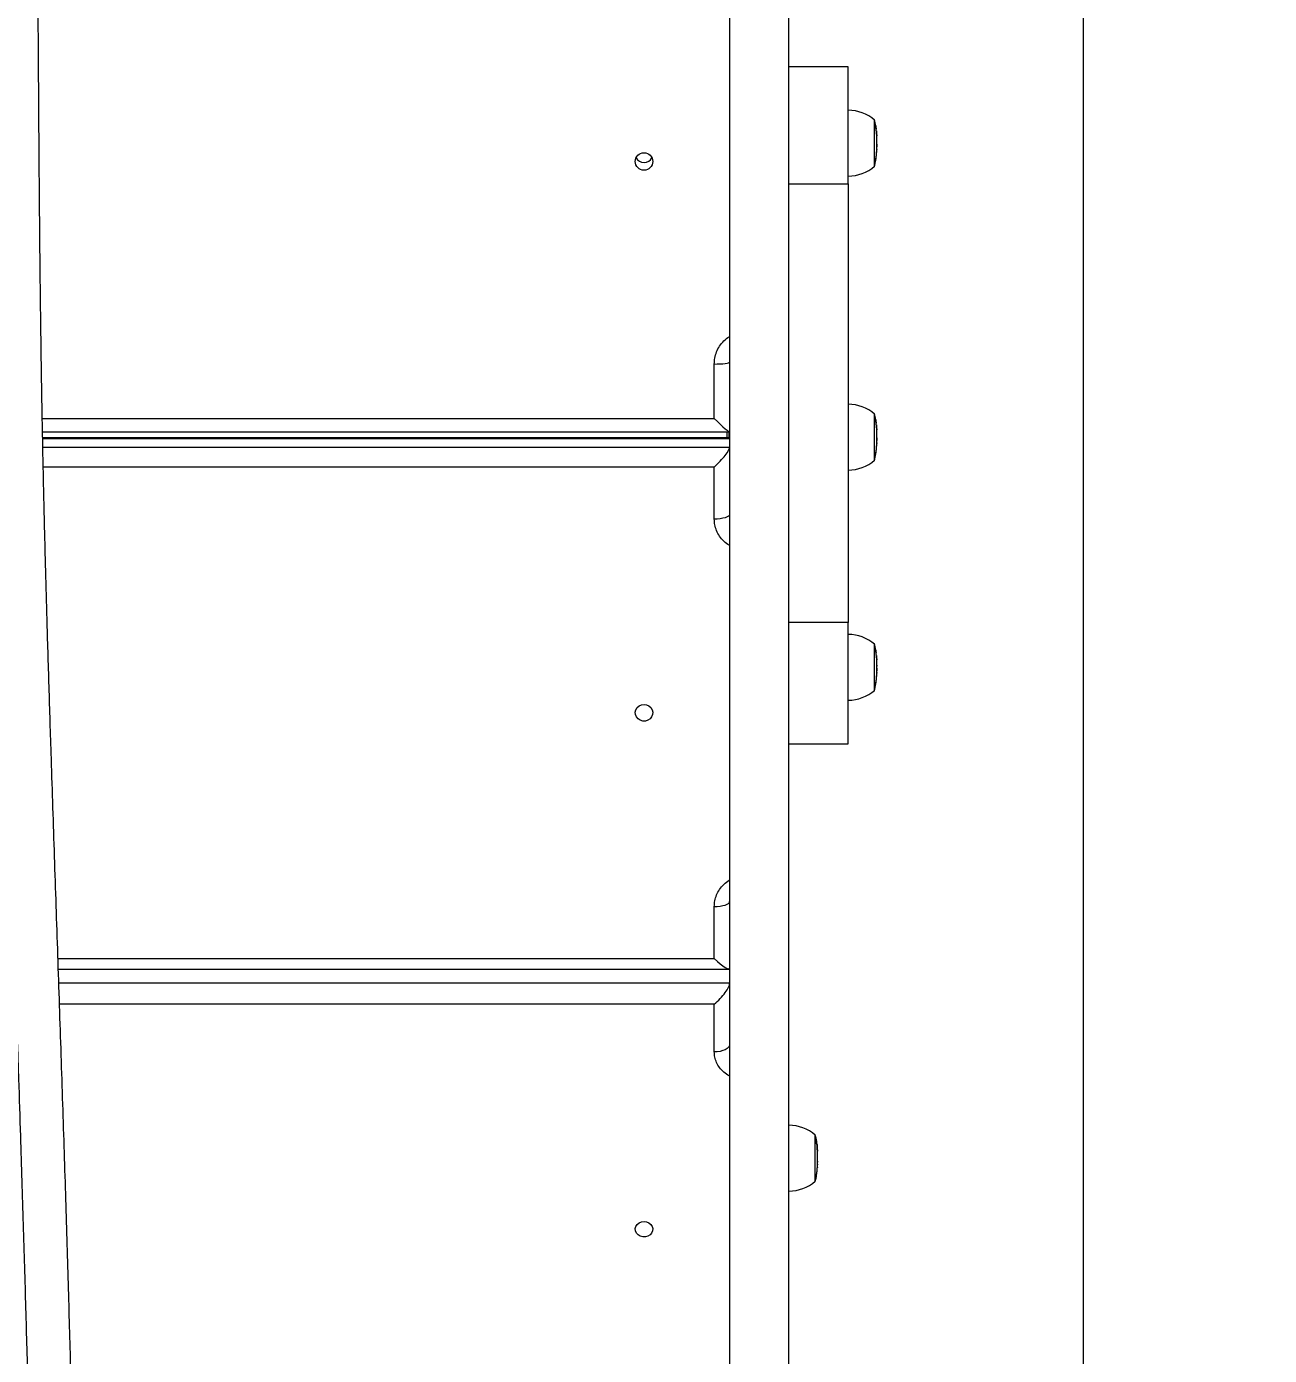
# Model space of a CAD drawing. Header units: millimetres. Extents: x -5431 to 4449, y -5103 to 3731.
# Drawn here: x 2468 to 3034, y -1706 to -1101 of the extents above; entities that cross this region are included whole.
import ezdxf

# ---------------------------------------------------------------- set-up
doc = ezdxf.new("R2010")
doc.units = ezdxf.units.MM
for name, color, linetype in [('DIKOM_ОБЪЕКТ', 7, 'Continuous'), ('DIKOM_РАЗМЕР_ЗОНА', 7, 'Continuous'), ('DIKOM_РАЗМЕР_ОБЪЕКТА', 7, 'Continuous')]:
    doc.layers.add(name, color=color, linetype=linetype)
doc.styles.add('style1', font='arial.ttf', dxfattribs={"width": 0.8})
doc.dimstyles.new('1-50', dxfattribs={"dimtxt": 300, "dimasz": 200, "dimexe": 100, "dimexo": 0, "dimgap": 100, "dimtad": 1, "dimtxsty": 'style1', "dimcen": 200, "dimclrd": 7, "dimclre": 7, "dimclrt": 7, "dimadec": 1, "dimazin": 2, "dimtfac": 1, "dimtmove": 0, "dimatfit": 2, "dimfxl": 0, "dimlwd": 25, "dimlwe": 18, "dimarcsym": 0})

# ---------------------------------------------------------------- blocks, each defined once
blk = doc.blocks.new('*D9')
at = {"layer": 'Defpoints', "color": 0, "transparency": 16777216}
for p in [(-2301.14, -310.64), (2948.86, -310.64), (2948.86, -3470.16)]:
    blk.add_point(p, dxfattribs=at)
at = {"layer": 'DIKOM_РАЗМЕР_ОБЪЕКТА', "color": 7, "lineweight": 18, "transparency": 16777216}
for p, q in [((-2301.14, -310.64), (-2301.14, -3570.16)), ((2948.86, -310.64), (2948.86, -3570.16))]:
    blk.add_line(p, q, dxfattribs=at)
at = {"layer": 'DIKOM_РАЗМЕР_ОБЪЕКТА', "color": 7, "lineweight": 25, "transparency": 16777216}
blk.add_line((-2101.14, -3470.16), (2748.86, -3470.16), dxfattribs=at)
at = {"layer": 'DIKOM_РАЗМЕР_ОБЪЕКТА', "color": 7, "transparency": 16777216}
for points in [[(-2101.14, -3436.83), (-2101.14, -3503.5), (-2301.14, -3470.16)], [(2748.86, -3436.83), (2748.86, -3503.5), (2948.86, -3470.16)]]:
    blk.add_solid(points, dxfattribs=at)
at = {"layer": 'DIKOM_РАЗМЕР_ОБЪЕКТА', "color": 7, "transparency": 16777216, "insert": (1517.74, -3216.99), "char_height": 300, "attachment_point": 5, "style": 'style1'}
blk.add_mtext('5250', dxfattribs=at)
blk = doc.blocks.new('*D10')
at = {"layer": 'Defpoints', "color": 0, "transparency": 16777216}
for p in [(-3301.14, 2230.48), (-72.64, 2230.48), (2787.86, -2269.52)]:
    blk.add_point(p, dxfattribs=at)
at = {"layer": 'DIKOM_РАЗМЕР_ОБЪЕКТА', "color": 7, "lineweight": 18, "transparency": 16777216}
for p, q in [((-72.64, 2230.48), (-3401.14, 2230.48)), ((2787.86, -2269.52), (-3401.14, -2269.52))]:
    blk.add_line(p, q, dxfattribs=at)
at = {"layer": 'DIKOM_РАЗМЕР_ОБЪЕКТА', "color": 7, "lineweight": 25, "transparency": 16777216}
blk.add_line((-3301.14, -2069.52), (-3301.14, 2030.48), dxfattribs=at)
at = {"layer": 'DIKOM_РАЗМЕР_ОБЪЕКТА', "color": 7, "transparency": 16777216}
for points in [[(-3334.47, 2030.48), (-3267.81, 2030.48), (-3301.14, 2230.48)], [(-3334.47, -2069.52), (-3267.81, -2069.52), (-3301.14, -2269.52)]]:
    blk.add_solid(points, dxfattribs=at)
at = {"layer": 'DIKOM_РАЗМЕР_ОБЪЕКТА', "color": 7, "transparency": 16777216, "insert": (-3554.31, -459.07), "char_height": 300, "attachment_point": 5, "rotation": 90, "style": 'style1'}
blk.add_mtext('4500', dxfattribs=at)
blk = doc.blocks.new('*D11')
at = {"layer": 'Defpoints', "color": 0, "transparency": 16777216}
for p in [(-4301.14, -282.06), (4448.86, -282.06), (4448.86, -5003.05)]:
    blk.add_point(p, dxfattribs=at)
at = {"layer": 'DIKOM_РАЗМЕР_ЗОНА', "color": 7, "lineweight": 18, "transparency": 16777216}
for p, q in [((-4301.14, -282.06), (-4301.14, -5103.05)), ((4448.86, -282.06), (4448.86, -5103.05))]:
    blk.add_line(p, q, dxfattribs=at)
at = {"layer": 'DIKOM_РАЗМЕР_ЗОНА', "color": 7, "lineweight": 25, "transparency": 16777216}
blk.add_line((-4101.14, -5003.05), (4248.86, -5003.05), dxfattribs=at)
at = {"layer": 'DIKOM_РАЗМЕР_ЗОНА', "color": 7, "transparency": 16777216}
for points in [[(-4101.14, -4969.72), (-4101.14, -5036.38), (-4301.14, -5003.05)], [(4248.86, -4969.72), (4248.86, -5036.38), (4448.86, -5003.05)]]:
    blk.add_solid(points, dxfattribs=at)
at = {"layer": 'DIKOM_РАЗМЕР_ЗОНА', "color": 7, "transparency": 16777216, "insert": (1526.36, -4749.88), "char_height": 300, "attachment_point": 5, "style": 'style1'}
blk.add_mtext('8750', dxfattribs=at)

msp = doc.modelspace()

# ---------------------------------------------------------------- linework, layer by layer
at = {"layer": 'DIKOM_ОБЪЕКТ', "color": 7, "linetype": 'Continuous', "lineweight": 15}
for p, q in [((2787.859, -1055.664), (2787.859, -2257.2)), ((2814.859, -2257.2), (2814.859, -1055.664)), ((2841.859, -1119.429), (2814.859, -1119.429)), ((2841.859, -1172.728), (2841.859, -1119.429)), ((2853.859, -1165.038), (2853.859, -1143.438)), ((2854.395, -1146.724), (2854.402, -1146.368)), ((2854.488, -1147.35), (2854.395, -1146.724)), ((2854.471, -1146.738), (2854.397, -1146.738)), ((2854.403, -1146.287), (2854.471, -1146.738)), ((2854.48, -1147.103), (2854.451, -1147.103)), ((2854.482, -1147.112), (2854.452, -1147.112)), ((2854.473, -1146.826), (2854.48, -1147.103)), ((2854.48, -1147.103), (2854.482, -1147.112)), ((2854.482, -1147.112), (2854.569, -1147.565)), ((2854.625, -1147.88), (2854.488, -1147.35)), ((2854.602, -1147.736), (2854.613, -1147.834)), ((2854.719, -1149.358), (2854.665, -1148.228)), ((2854.685, -1148.61), (2854.755, -1149.53)), ((2854.778, -1150.061), (2854.719, -1149.358)), ((2854.755, -1149.53), (2854.734, -1149.53)), ((2854.756, -1149.544), (2854.735, -1149.544)), ((2854.785, -1149.624), (2854.741, -1149.624)), ((2854.756, -1149.544), (2854.751, -1149.3)), ((2854.755, -1149.53), (2854.756, -1149.544)), ((2854.768, -1149.422), (2854.785, -1149.624)), ((2854.782, -1149.758), (2854.778, -1150.061)), ((2854.867, -1150.879), (2854.87, -1150.91)), ((2854.911, -1155.548), (2854.911, -1155.842)), ((2854.912, -1153.22), (2854.912, -1152.764)), ((2854.912, -1153.58), (2854.912, -1153.22)), ((2854.912, -1154.641), (2854.912, -1153.58)), ((2854.912, -1155.691), (2854.912, -1154.641)), ((2854.44, -1161.922), (2854.601, -1160.717)), ((2854.518, -1161.42), (2854.507, -1161.42)), ((2854.518, -1161.42), (2854.613, -1160.673)), ((2854.813, -1158.359), (2854.839, -1157.908)), ((2854.816, -1158.188), (2854.813, -1158.359)), ((2854.874, -1157.097), (2854.888, -1156.645)), ((2854.442, -1161.807), (2854.44, -1161.922)), ((2814.859, -1172.728), (2841.859, -1172.728)), ((2841.859, -1172.728), (2841.859, -1372.532)), ((2780.859, -1279.595), (2780.859, -1254.795)), ((2474.763, -1279.595), (2780.859, -1279.595)), ((2853.859, -1298.88), (2853.859, -1277.28)), ((2854.395, -1280.548), (2854.402, -1280.216)), ((2854.488, -1281.174), (2854.395, -1280.548)), ((2854.471, -1280.584), (2854.4, -1280.584)), ((2854.403, -1280.133), (2854.471, -1280.584)), ((2854.48, -1280.931), (2854.452, -1280.931)), ((2854.482, -1280.94), (2854.453, -1280.94)), ((2854.473, -1280.673), (2854.48, -1280.931)), ((2854.48, -1280.931), (2854.482, -1280.94)), ((2854.482, -1280.94), (2854.567, -1281.398)), ((2854.625, -1281.72), (2854.488, -1281.174)), ((2854.602, -1281.583), (2854.612, -1281.666)), ((2854.66, -1282.021), (2854.66, -1282.018)), ((2854.719, -1283.184), (2854.665, -1282.069)), ((2854.687, -1282.468), (2854.755, -1283.36)), ((2474.877, -1285.713), (2787.803, -1285.713)), ((2787.497, -1288.372), (2474.926, -1288.372)), ((2474.933, -1288.735), (2787.859, -1288.735)), ((2787.527, -1285.713), (2787.527, -1288.373)), ((2854.778, -1283.888), (2854.719, -1283.184)), ((2854.755, -1283.36), (2854.734, -1283.36)), ((2854.756, -1283.374), (2854.735, -1283.374)), ((2854.785, -1283.473), (2854.743, -1283.473)), ((2854.756, -1283.374), (2854.751, -1283.146)), ((2854.755, -1283.36), (2854.756, -1283.374)), ((2854.768, -1283.259), (2854.785, -1283.473)), ((2854.782, -1283.603), (2854.778, -1283.888)), ((2854.867, -1284.718), (2854.87, -1284.75)), ((2854.912, -1287.055), (2854.912, -1286.605)), ((2854.912, -1287.414), (2854.912, -1287.055)), ((2854.912, -1288.475), (2854.912, -1287.414)), ((2854.912, -1289.535), (2854.912, -1288.461)), ((2787.859, -1292.863), (2475.016, -1292.863)), ((2854.44, -1295.758), (2854.601, -1294.552)), ((2854.518, -1295.258), (2854.613, -1294.511)), ((2854.813, -1292.192), (2854.839, -1291.741)), ((2854.816, -1292.026), (2854.813, -1292.192)), ((2854.874, -1290.929), (2854.888, -1290.477)), ((2854.911, -1289.388), (2854.911, -1289.685)), ((2854.442, -1295.643), (2854.44, -1295.758)), ((2854.518, -1295.258), (2854.507, -1295.258)), ((2780.859, -1301.723), (2475.195, -1301.723)), ((2780.859, -1325.429), (2780.859, -1301.723)), ((2841.859, -1372.532), (2814.859, -1372.532)), ((2841.859, -1427.715), (2841.859, -1372.532)), ((2853.859, -1403.706), (2853.859, -1382.106)), ((2854.395, -1385.194), (2854.4, -1385.089)), ((2854.488, -1385.824), (2854.395, -1385.194)), ((2854.42, -1385.14), (2854.471, -1385.483)), ((2854.471, -1385.483), (2854.438, -1385.483)), ((2854.48, -1385.621), (2854.458, -1385.621)), ((2854.482, -1385.63), (2854.459, -1385.63)), ((2854.475, -1385.544), (2854.48, -1385.621)), ((2854.48, -1385.621), (2854.482, -1385.63)), ((2854.482, -1385.63), (2854.548, -1386.103)), ((2854.61, -1386.469), (2854.488, -1385.824)), ((2854.719, -1387.846), (2854.672, -1387.031)), ((2854.701, -1387.462), (2854.755, -1388.061)), ((2854.778, -1388.554), (2854.719, -1387.846)), ((2854.755, -1388.061), (2854.737, -1388.061)), ((2854.756, -1388.075), (2854.738, -1388.075)), ((2854.756, -1388.075), (2854.752, -1388.001)), ((2854.755, -1388.061), (2854.756, -1388.075)), ((2854.757, -1388.038), (2854.785, -1388.389)), ((2854.785, -1388.389), (2854.764, -1388.389)), ((2854.782, -1388.456), (2854.778, -1388.554)), ((2854.912, -1391.809), (2854.912, -1391.431)), ((2854.813, -1396.908), (2854.839, -1396.454)), ((2854.817, -1396.829), (2854.813, -1396.908)), ((2854.874, -1395.637), (2854.888, -1395.183)), ((2854.888, -1395.204), (2854.88, -1395.472)), ((2854.912, -1392.149), (2854.912, -1391.911)), ((2854.912, -1393.208), (2854.912, -1392.149)), ((2854.912, -1394.376), (2854.912, -1393.372)), ((2854.44, -1400.495), (2854.601, -1399.282)), ((2854.444, -1400.424), (2854.44, -1400.495)), ((2854.518, -1400.022), (2854.503, -1400.022)), ((2854.518, -1400.022), (2854.613, -1399.27)), ((2854.52, -1399.969), (2854.518, -1400.022)), ((2854.758, -1397.962), (2854.756, -1397.975)), ((2814.859, -1427.715), (2841.859, -1427.715)), ((2780.859, -1525.509), (2780.859, -1501.803)), ((2481.913, -1525.509), (2780.859, -1525.509)), ((2482.074, -1530.287), (2787.497, -1530.287)), ((2482.076, -1530.341), (2787.859, -1530.341)), ((2787.859, -1536.799), (2482.293, -1536.799)), ((2780.859, -1546.351), (2482.615, -1546.351)), ((2780.859, -1568.048), (2780.859, -1546.351)), ((2826.859, -1627.235), (2826.859, -1605.635)), ((2827.395, -1609.341), (2827.403, -1608.466)), ((2827.488, -1609.952), (2827.395, -1609.341)), ((2827.403, -1608.466), (2827.471, -1608.906)), ((2827.471, -1608.906), (2827.48, -1609.638)), ((2827.48, -1609.638), (2827.44, -1609.638)), ((2827.482, -1609.647), (2827.441, -1609.647)), ((2827.602, -1609.88), (2827.477, -1609.88)), ((2827.48, -1609.638), (2827.482, -1609.647)), ((2827.482, -1609.647), (2827.602, -1609.88)), ((2827.625, -1610.157), (2827.488, -1609.952)), ((2827.602, -1609.88), (2827.654, -1610.324)), ((2827.639, -1610.208), (2827.638, -1610.199)), ((2827.654, -1610.324), (2827.755, -1612.013)), ((2827.719, -1611.912), (2827.665, -1610.492)), ((2827.778, -1612.598), (2827.719, -1611.912)), ((2827.755, -1612.013), (2827.728, -1612.013)), ((2827.756, -1612.027), (2827.729, -1612.027)), ((2827.749, -1611.283), (2827.784, -1611.723)), ((2827.756, -1612.027), (2827.75, -1611.375)), ((2827.755, -1612.013), (2827.756, -1612.027)), ((2827.783, -1611.845), (2827.778, -1612.598)), ((2827.912, -1615.557), (2827.912, -1614.96)), ((2827.912, -1615.931), (2827.912, -1615.567)), ((2827.813, -1620.696), (2827.839, -1620.256)), ((2827.815, -1620.481), (2827.813, -1620.696)), ((2827.875, -1619.464), (2827.888, -1619.024)), ((2827.911, -1617.772), (2827.911, -1618.02)), ((2827.912, -1616.996), (2827.912, -1615.955)), ((2827.912, -1617.847), (2827.912, -1616.996)), ((2827.473, -1623.936), (2827.601, -1622.997)), ((2827.518, -1623.63), (2827.587, -1623.094))]:
    msp.add_line(p, q, dxfattribs=at)
at = {"layer": 'DIKOM_ОБЪЕКТ', "color": 7, "linetype": 'Continuous', "lineweight": 15, "flags": 128}
for points in [[(2854.658, -1148.161), (2854.658, -1148.16), (2854.658, -1148.16), (2854.658, -1148.16), (2854.658, -1148.16), (2854.658, -1148.159), (2854.658, -1148.159), (2854.658, -1148.159), (2854.658, -1148.158)], [(2854.912, -1154.607), (2854.911, -1155.495), (2854.911, -1155.529)], [(2780.859, -1254.795), (2782.225, -1254.778), (2783.538, -1254.728), (2784.748, -1254.646), (2785.809, -1254.536), (2786.679, -1254.403), (2787.326, -1254.25), (2787.725, -1254.085), (2787.859, -1253.912)], [(2787.859, -1323.207), (2787.725, -1323.64), (2787.326, -1324.057), (2786.679, -1324.442), (2785.809, -1324.778), (2784.748, -1325.055), (2783.538, -1325.26), (2782.225, -1325.387), (2780.859, -1325.429)], [(2748.859, -1409.823), (2750.038, -1409.992), (2751.113, -1410.482), (2751.987, -1411.251), (2752.583, -1412.23), (2752.848, -1413.333), (2752.759, -1414.46), (2752.323, -1415.513), (2751.58, -1416.397), (2750.595, -1417.034), (2749.455, -1417.367), (2748.263, -1417.367), (2747.124, -1417.034), (2746.138, -1416.397), (2745.395, -1415.513), (2744.959, -1414.46), (2744.87, -1413.333), (2745.136, -1412.23), (2745.732, -1411.251), (2746.606, -1410.482), (2747.68, -1409.992), (2748.859, -1409.823)], [(2780.859, -1501.803), (2782.225, -1501.76), (2783.538, -1501.634), (2784.748, -1501.429), (2785.809, -1501.152), (2786.679, -1500.815), (2787.326, -1500.431), (2787.725, -1500.014), (2787.859, -1499.58)], [(2787.859, -1564.571), (2787.725, -1565.249), (2787.326, -1565.902), (2786.679, -1566.503), (2785.809, -1567.03), (2784.748, -1567.462), (2783.538, -1567.784), (2782.225, -1567.982), (2780.859, -1568.048)], [(2748.859, -1645.29), (2750.038, -1645.444), (2751.113, -1645.893), (2751.987, -1646.597), (2752.583, -1647.493), (2752.848, -1648.502), (2752.759, -1649.534), (2752.323, -1650.497), (2751.58, -1651.306), (2750.595, -1651.889), (2749.455, -1652.194), (2748.263, -1652.194), (2747.124, -1651.889), (2746.138, -1651.306), (2745.395, -1650.497), (2744.959, -1649.534), (2744.87, -1648.502), (2745.136, -1647.493), (2745.732, -1646.597), (2746.606, -1645.893), (2747.68, -1645.444), (2748.859, -1645.29)]]:
    msp.add_lwpolyline(points, dxfattribs=at)
at = {"layer": 'DIKOM_ОБЪЕКТ', "color": 7, "linetype": 'Continuous', "lineweight": 15}
msp.add_circle((2748.853, -1162.559), 3.99, dxfattribs=at)
for centre, radius, start, end in [((2841.699, -1157.915), 18.677, 49.378843, 89.509067), ((2813.076, -1152.764), 41.836, 8.798533, 12.879622), ((2813.076, -1152.764), 41.836, 7.142968, 8.163952), ((2813.076, -1152.764), 41.836, 6.319883, 6.640781), ((2813.076, -1152.764), 41.836, 4.750336, 5.701268), ((2813.076, -1152.764), 41.836, 3.159912, 4.120659), ((2813.076, -1152.764), 41.836, 0, 2.537304), ((2748.859, -1159.093), 4.011, 205.731893, 334.268107), ((2813.076, -1155.713), 41.836, 352.255562, 354.947129), ((2813.076, -1155.713), 41.836, 355.587404, 356.60803), ((2813.076, -1155.713), 41.836, 357.237961, 358.367348), ((2841.699, -1150.562), 18.677, 270.490933, 310.621157), ((2813.076, -1155.713), 41.836, 347.120378, 351.619103), ((2841.699, -1291.757), 18.677, 49.378843, 89.509067), ((2813.076, -1286.605), 41.836, 8.790276, 12.879622), ((2813.076, -1286.605), 41.836, 7.155171, 8.156144), ((2813.076, -1286.605), 41.836, 6.294748, 6.652072), ((2813.076, -1286.605), 41.836, 4.745152, 5.678508), ((2813.076, -1286.605), 41.836, 3.161536, 4.115979), ((2813.076, -1286.605), 41.836, 0, 2.539019), ((2813.076, -1289.555), 41.836, 352.263003, 354.95991), ((2813.076, -1289.555), 41.836, 355.597801, 356.612166), ((2813.076, -1289.555), 41.836, 357.241595, 358.370165), ((2841.699, -1284.403), 18.677, 270.490933, 310.621157), ((2813.076, -1289.555), 41.836, 347.120378, 351.627032), ((2841.699, -1396.583), 18.677, 49.378843, 89.509067), ((2813.076, -1391.431), 41.836, 8.726562, 12.879622), ((2813.076, -1391.431), 41.836, 7.323229, 8.095763), ((2813.076, -1391.431), 41.836, 6.03997, 6.814617), ((2813.076, -1391.431), 41.836, 4.705074, 5.447944), ((2813.076, -1391.431), 41.836, 3.19471, 4.079866), ((2813.076, -1391.431), 41.836, 0, 2.591554), ((2813.076, -1394.381), 41.836, 355.72996, 356.644142), ((2813.076, -1394.381), 41.836, 357.269606, 358.391923), ((2841.699, -1389.229), 18.677, 270.490933, 310.621157), ((2813.076, -1394.381), 41.836, 347.120378, 351.688349), ((2813.076, -1394.381), 41.836, 352.320553, 355.101336), ((2814.699, -1620.112), 18.677, 49.378843, 89.509067), ((2786.076, -1614.96), 41.836, 8.232413, 12.879622), ((2786.076, -1614.96), 41.836, 6.976852, 8.232413), ((2786.076, -1614.96), 41.836, 4.91646, 6.26688), ((2786.076, -1614.96), 41.836, 3.015963, 4.270866), ((2786.076, -1617.91), 41.836, 355.081904, 356.475501), ((2786.076, -1617.91), 41.836, 357.12128, 358.276951), ((2786.076, -1617.91), 41.836, 358.920234, 359.362355), ((2814.699, -1612.758), 18.677, 270.490933, 310.621157), ((2786.076, -1617.91), 41.836, 347.120378, 351.715124)]:
    msp.add_arc(centre, radius, start, end, dxfattribs=at)
for centre, major_axis, ratio, start_param, end_param in [((2780.859, -1278.713), (6.986, -6.986), 0.0632814, 4.7755861, 6.3463824), ((2780.859, -1295.372), (6.909, 6.909), 0.1629867, 6.1216193, 6.4447513), ((2780.859, -1299.5), (6.909, 6.909), 0.1629867, 4.5508229, 6.1216193), ((2780.859, -1523.286), (6.909, -6.909), 0.1629867, 4.873955, 6.4447513), ((2780.859, -1536.416), (6.765, 6.765), 0.2659519, 6.0232504, 6.1036327), ((2780.859, -1542.874), (6.765, 6.765), 0.2659519, 4.452454, 6.0232504)]:
    msp.add_ellipse(centre, major_axis=major_axis, ratio=ratio, start_param=start_param, end_param=end_param, dxfattribs=at)
for points, knots in [([(2452.516, -1008.921), (2452.532, -1009.327), (2452.56, -1010.038), (2452.601, -1011.093), (2452.637, -1011.997), (2452.669, -1012.737), (2452.689, -1013.245), (2452.701, -1013.61), (2452.712, -1014.096), (2452.721, -1014.722), (2452.73, -1015.935), (2452.71, -1017.029), (2452.665, -1017.987), (2452.62, -1018.947), (2452.574, -1019.853), (2452.529, -1020.766), (2452.47, -1022.137), (2452.405, -1024.189), (2452.361, -1027.723), (2452.358, -1032.258), (2452.403, -1037.876), (2452.495, -1044.733), (2452.614, -1052.381), (2452.724, -1060.083), (2452.815, -1067.114), (2452.894, -1073.919), (2452.963, -1080.464), (2453.022, -1086.729), (2453.071, -1092.363), (2453.111, -1097.431), (2453.146, -1102.112), (2453.223, -1113.112), (2453.334, -1130.43), (2453.47, -1151.181), (2453.602, -1169.117), (2453.724, -1184.082), (2453.867, -1199.456), (2454.033, -1215.348), (2454.231, -1231.879), (2454.438, -1247.357), (2454.654, -1261.705), (2454.869, -1274.757), (2455.119, -1288.406), (2455.407, -1302.725), (2455.732, -1317.495), (2456.097, -1332.728), (2456.503, -1348.446), (2456.958, -1364.939), (2457.455, -1382.089), (2457.986, -1399.699), (2458.544, -1417.664), (2459.124, -1435.886), (2459.725, -1454.385), (2460.429, -1475.741), (2461.24, -1499.951), (2462.149, -1526.919), (2463.055, -1553.78), (2463.942, -1580.37), (2464.738, -1604.715), (2465.439, -1626.752), (2466.048, -1646.523), (2466.624, -1665.847), (2467.17, -1684.747), (2467.687, -1703.243), (2468.207, -1722.435), (2468.727, -1742.263), (2469.245, -1762.682), (2469.736, -1782.691), (2470.272, -1805.159), (2470.846, -1829.953), (2471.456, -1857.014), (2472.052, -1883.789), (2472.636, -1910.322), (2473.238, -1938.168), (2473.851, -1967.187), (2474.462, -1997.166), (2474.953, -2022.343), (2475.333, -2042.791), (2475.615, -2058.613), (2475.869, -2073.543), (2476.051, -2084.778), (2476.175, -2092.701), (2476.25, -2097.623), (2476.326, -2102.636), (2476.403, -2107.955), (2476.487, -2113.767), (2476.574, -2119.96), (2476.663, -2126.504), (2476.754, -2133.371), (2476.848, -2140.664), (2476.944, -2148.375), (2477.046, -2156.838), (2477.154, -2166.072), (2477.267, -2176.098), (2477.38, -2186.611), (2477.495, -2197.611), (2477.611, -2209.1), (2477.729, -2221.089), (2477.848, -2233.591), (2477.93, -2242.094), (2477.971, -2246.441)], [0, 0, 0, 0, 0.0006396, 0.0011191, 0.0016664, 0.0020574, 0.0022983, 0.0024562, 0.0026775, 0.0033362, 0.0041984, 0.006703, 0.0092865, 0.0118285, 0.0143272, 0.0167873, 0.019213, 0.0248228, 0.0303198, 0.0366905, 0.042832, 0.0487386, 0.0563127, 0.0635007, 0.0703044, 0.0767265, 0.0838753, 0.0904841, 0.0965517, 0.1020769, 0.1071213, 0.1121011, 0.1389565, 0.166112, 0.1823734, 0.198637, 0.214915, 0.2312228, 0.2475874, 0.2640312, 0.2754914, 0.2869416, 0.2983611, 0.3097359, 0.3210638, 0.3316866, 0.3422956, 0.3529178, 0.3635729, 0.3742677, 0.3848109, 0.3953866, 0.4059818, 0.4165785, 0.4316884, 0.4467578, 0.4617758, 0.4767318, 0.4916234, 0.503378, 0.5151214, 0.5268735, 0.5386485, 0.5504538, 0.5622824, 0.5762543, 0.5902583, 0.6042881, 0.6183399, 0.6384453, 0.6585419, 0.6785773, 0.6985661, 0.7185213, 0.7421899, 0.7658288, 0.7894555, 0.8033151, 0.8167335, 0.8296568, 0.8420913, 0.8466089, 0.8510589, 0.8554959, 0.8603686, 0.865777, 0.8717218, 0.877819, 0.8843949, 0.8914502, 0.8989859, 0.907003, 0.91652, 0.9266388, 0.93736, 0.9486841, 0.9606111, 0.9731405, 0.9862708, 1, 1, 1, 1]), ([(2497.767, -2246.199), (2497.73, -2242.277), (2497.657, -2234.619), (2497.549, -2223.389), (2497.445, -2212.679), (2497.343, -2202.479), (2497.244, -2192.782), (2497.147, -2183.589), (2497.055, -2175.119), (2496.968, -2167.352), (2496.886, -2160.269), (2496.808, -2153.627), (2496.732, -2147.434), (2496.661, -2141.695), (2496.537, -2131.937), (2496.346, -2117.692), (2496.065, -2098.287), (2495.738, -2077.428), (2495.357, -2055.072), (2494.926, -2031.352), (2494.458, -2006.958), (2493.958, -1981.978), (2493.419, -1955.976), (2492.845, -1928.998), (2492.238, -1901.087), (2491.613, -1872.826), (2490.977, -1844.329), (2490.317, -1815.406), (2489.716, -1789.89), (2489.18, -1767.939), (2488.727, -1749.817), (2488.249, -1731.348), (2487.747, -1712.502), (2487.218, -1693.247), (2486.657, -1673.549), (2486.064, -1653.376), (2485.43, -1632.582), (2484.754, -1611.123), (2484.038, -1589.058), (2483.296, -1566.642), (2482.536, -1543.973), (2481.77, -1521.285), (2481.009, -1498.677), (2480.257, -1476.246), (2479.522, -1453.978), (2478.866, -1433.765), (2478.29, -1415.636), (2477.791, -1399.57), (2477.317, -1383.874), (2476.872, -1368.612), (2476.458, -1353.85), (2476.08, -1339.654), (2475.741, -1326.092), (2475.439, -1313.125), (2475.17, -1300.713), (2474.932, -1288.813), (2474.72, -1277.383), (2474.501, -1264.542), (2474.285, -1250.517), (2474.079, -1235.449), (2473.899, -1220.925), (2473.743, -1206.907), (2473.609, -1193.326), (2473.492, -1180.204), (2473.391, -1167.59), (2473.31, -1156.501), (2473.243, -1146.808), (2473.187, -1138.391), (2473.142, -1131.493), (2473.105, -1125.859), (2473.075, -1121.256), (2473.042, -1116.163), (2473.005, -1110.574), (2472.964, -1104.587), (2472.917, -1098.182), (2472.863, -1091.335), (2472.797, -1083.879), (2472.716, -1075.739), (2472.613, -1066.807), (2472.505, -1058.515), (2472.424, -1053.067), (2472.394, -1051.044)], [0, 0, 0, 0, 0.01311359, 0.02560373, 0.03746873, 0.04870773, 0.05932025, 0.06930644, 0.07866657, 0.08669732, 0.09420331, 0.10118525, 0.10764386, 0.11358007, 0.11899584, 0.13770765, 0.15675156, 0.17613091, 0.19717644, 0.21822804, 0.23928438, 0.26035779, 0.28144, 0.30381772, 0.32622629, 0.3486981, 0.37123352, 0.39378461, 0.41634161, 0.42961862, 0.44287283, 0.45609784, 0.46928887, 0.48244626, 0.4955757, 0.50868722, 0.5217944, 0.53513853, 0.54850576, 0.5619149, 0.57537079, 0.58887005, 0.60216819, 0.61549889, 0.62885067, 0.64219036, 0.65226927, 0.66231707, 0.67232988, 0.68230835, 0.69225906, 0.70219555, 0.71213774, 0.72210295, 0.73209723, 0.74212454, 0.7521833, 0.76226678, 0.77741264, 0.79253835, 0.80760767, 0.8226286, 0.83761471, 0.85256518, 0.86718505, 0.88135131, 0.89163667, 0.90167457, 0.9114717, 0.91640169, 0.92191114, 0.92800104, 0.93467253, 0.94192565, 0.94932901, 0.95725107, 0.96569012, 0.97464477, 0.98411524, 0.9941046, 1, 1, 1, 1]), ([(2854.631, -1147.927), (2854.63, -1147.921), (2854.629, -1147.906), (2854.627, -1147.89), (2854.625, -1147.88)], [0, 0, 0, 0, 0.3672622, 1, 1, 1, 1]), ([(2854.844, -1150.428), (2854.845, -1150.419), (2854.846, -1150.402), (2854.854, -1150.609), (2854.861, -1150.803), (2854.863, -1150.865)], [0, 0, 0, 0, 0.4920221, 0.839773, 1, 1, 1, 1]), ([(2854.888, -1152.318), (2854.882, -1152.122), (2854.872, -1151.726), (2854.857, -1151.193), (2854.847, -1150.783), (2854.843, -1150.523), (2854.844, -1150.459), (2854.844, -1150.428)], [0, 0, 0, 0, 0.2120695, 0.4264529, 0.6117333, 0.8096911, 1, 1, 1, 1]), ([(2854.895, -1152.262), (2854.891, -1152.083), (2854.884, -1151.774), (2854.874, -1151.382), (2854.868, -1151.093), (2854.867, -1150.938), (2854.867, -1150.896), (2854.867, -1150.879)], [0, 0, 0, 0, 0.2538955, 0.439086, 0.6239978, 0.8482595, 1, 1, 1, 1]), ([(2854.911, -1153.585), (2854.911, -1153.491), (2854.91, -1153.305), (2854.9, -1152.839), (2854.892, -1152.492), (2854.888, -1152.318)], [0, 0, 0, 0, 0.33621934, 0.66724911, 1, 1, 1, 1]), ([(2854.91, -1153.303), (2854.911, -1153.3), (2854.912, -1153.294), (2854.911, -1153.085), (2854.907, -1152.798), (2854.901, -1152.503), (2854.897, -1152.317), (2854.895, -1152.262)], [0, 0, 0, 0, 0.2532775, 0.4658323, 0.6779871, 0.9041265, 1, 1, 1, 1]), ([(2854.905, -1156.436), (2854.907, -1156.343), (2854.914, -1155.874), (2854.912, -1155.351), (2854.91, -1154.921), (2854.91, -1154.868)], [0, 0, 0, 0, 0.1793701, 0.8969673, 1, 1, 1, 1]), ([(2854.91, -1154.868), (2854.91, -1154.736), (2854.91, -1154.524), (2854.91, -1154.312), (2854.91, -1154.233)], [0, 0, 0, 0, 0.62373463, 1, 1, 1, 1]), ([(2854.911, -1155.548), (2854.911, -1155.491), (2854.911, -1155.204), (2854.912, -1154.836), (2854.912, -1154.455), (2854.91, -1154.303), (2854.91, -1154.233)], [0, 0, 0, 0, 0.130738, 0.6537655, 0.8397513, 1, 1, 1, 1]), ([(2854.601, -1160.717), (2854.628, -1160.48), (2854.67, -1160.107), (2854.722, -1159.613), (2854.758, -1159.258), (2854.782, -1159.009), (2854.786, -1158.951), (2854.787, -1158.934)], [0, 0, 0, 0, 0.3045623, 0.4779197, 0.6511054, 0.8939912, 1, 1, 1, 1]), ([(2854.613, -1160.673), (2854.631, -1160.513), (2854.661, -1160.256), (2854.698, -1159.905), (2854.726, -1159.635), (2854.751, -1159.389), (2854.757, -1159.306), (2854.758, -1159.276), (2854.758, -1159.272)], [0, 0, 0, 0, 0.2300808, 0.367384, 0.5056039, 0.6898205, 0.9568812, 1, 1, 1, 1]), ([(2854.839, -1157.908), (2854.847, -1157.875), (2854.861, -1157.816), (2854.856, -1157.756), (2854.854, -1157.729)], [0, 0, 0, 0, 0.54938752, 1, 1, 1, 1]), ([(2854.886, -1156.905), (2854.888, -1156.952), (2854.89, -1157.016), (2854.878, -1157.08), (2854.874, -1157.097)], [0, 0, 0, 0, 0.7455314, 1, 1, 1, 1]), ([(2854.888, -1156.645), (2854.892, -1156.621), (2854.902, -1156.552), (2854.904, -1156.482), (2854.905, -1156.436)], [0, 0, 0, 0, 0.3439112, 1, 1, 1, 1]), ([(2780.859, -1254.795), (2780.908, -1253.887), (2781.008, -1252.017), (2781.844, -1249.247), (2783.221, -1246.568), (2785.198, -1244.235), (2786.802, -1242.767), (2787.789, -1242.268), (2787.859, -1242.233)], [0, 0, 0, 0, 0.181685, 0.3742489, 0.5748173, 0.7796487, 0.9844668, 1, 1, 1, 1]), ([(2854.63, -1281.76), (2854.63, -1281.757), (2854.628, -1281.744), (2854.627, -1281.731), (2854.625, -1281.72)], [0, 0, 0, 0, 0.23463684, 1, 1, 1, 1]), ([(2786.653, -1285.713), (2786.595, -1286.233), (2786.496, -1287.118), (2786.537, -1288.007), (2786.554, -1288.372)], [0, 0, 0, 0, 0.5882541, 1, 1, 1, 1]), ([(2854.844, -1284.266), (2854.845, -1284.258), (2854.846, -1284.245), (2854.854, -1284.452), (2854.861, -1284.646), (2854.863, -1284.705)], [0, 0, 0, 0, 0.495146, 0.8450829, 1, 1, 1, 1]), ([(2854.888, -1286.146), (2854.882, -1285.95), (2854.872, -1285.554), (2854.857, -1285.022), (2854.847, -1284.615), (2854.843, -1284.358), (2854.844, -1284.296), (2854.844, -1284.266)], [0, 0, 0, 0, 0.2120997, 0.4264772, 0.6117557, 0.8096916, 1, 1, 1, 1]), ([(2854.895, -1286.093), (2854.891, -1285.914), (2854.884, -1285.604), (2854.874, -1285.214), (2854.868, -1284.926), (2854.867, -1284.774), (2854.867, -1284.734), (2854.867, -1284.718)], [0, 0, 0, 0, 0.2539205, 0.4390865, 0.6240373, 0.8482701, 1, 1, 1, 1]), ([(2854.911, -1287.419), (2854.911, -1287.324), (2854.91, -1287.136), (2854.9, -1286.668), (2854.892, -1286.32), (2854.888, -1286.146)], [0, 0, 0, 0, 0.3369005, 0.6675235, 1, 1, 1, 1]), ([(2854.91, -1287.142), (2854.911, -1287.138), (2854.912, -1287.13), (2854.911, -1286.919), (2854.907, -1286.629), (2854.901, -1286.334), (2854.897, -1286.148), (2854.895, -1286.093)], [0, 0, 0, 0, 0.25642527, 0.46803189, 0.67933383, 0.90450822, 1, 1, 1, 1]), ([(2854.905, -1290.279), (2854.907, -1290.184), (2854.914, -1289.712), (2854.912, -1289.185), (2854.91, -1288.752), (2854.91, -1288.698)], [0, 0, 0, 0, 0.17937083, 0.89697584, 1, 1, 1, 1]), ([(2854.91, -1288.698), (2854.91, -1288.566), (2854.91, -1288.354), (2854.91, -1288.142), (2854.91, -1288.063)], [0, 0, 0, 0, 0.62364377, 1, 1, 1, 1]), ([(2854.911, -1289.388), (2854.911, -1289.33), (2854.911, -1289.041), (2854.912, -1288.67), (2854.912, -1288.286), (2854.91, -1288.133), (2854.91, -1288.063)], [0, 0, 0, 0, 0.1307744, 0.6538084, 0.8397306, 1, 1, 1, 1]), ([(2854.912, -1288.456), (2854.912, -1288.751), (2854.911, -1289.055), (2854.911, -1289.359), (2854.911, -1289.369)], [0, 0, 0, 0, 0.9683963, 1, 1, 1, 1]), ([(2854.601, -1294.552), (2854.628, -1294.314), (2854.67, -1293.942), (2854.722, -1293.449), (2854.758, -1293.095), (2854.782, -1292.844), (2854.786, -1292.787), (2854.787, -1292.768)], [0, 0, 0, 0, 0.3007789, 0.4718469, 0.6427661, 0.8825477, 1, 1, 1, 1]), ([(2854.613, -1294.511), (2854.631, -1294.35), (2854.661, -1294.094), (2854.698, -1293.743), (2854.726, -1293.473), (2854.751, -1293.23), (2854.757, -1293.149), (2854.758, -1293.121), (2854.758, -1293.117)], [0, 0, 0, 0, 0.2301043, 0.3673875, 0.505627, 0.6898492, 0.9568788, 1, 1, 1, 1]), ([(2854.839, -1291.741), (2854.847, -1291.71), (2854.861, -1291.652), (2854.856, -1291.595), (2854.853, -1291.568)], [0, 0, 0, 0, 0.541047, 1, 1, 1, 1]), ([(2854.886, -1290.744), (2854.888, -1290.79), (2854.89, -1290.852), (2854.878, -1290.913), (2854.874, -1290.929)], [0, 0, 0, 0, 0.7483116, 1, 1, 1, 1]), ([(2854.888, -1290.477), (2854.892, -1290.455), (2854.902, -1290.388), (2854.904, -1290.322), (2854.905, -1290.279)], [0, 0, 0, 0, 0.34389, 1, 1, 1, 1]), ([(2787.859, -1337.437), (2787.789, -1337.403), (2786.802, -1336.926), (2785.198, -1335.524), (2783.221, -1333.293), (2781.844, -1330.733), (2781.008, -1328.085), (2780.908, -1326.297), (2780.859, -1325.429)], [0, 0, 0, 0, 0.015539, 0.220355, 0.4251797, 0.6257529, 0.8183122, 1, 1, 1, 1]), ([(2854.888, -1390.822), (2854.882, -1390.626), (2854.872, -1390.23), (2854.857, -1389.716), (2854.847, -1389.338), (2854.843, -1389.115), (2854.844, -1389.079), (2854.844, -1389.061)], [0, 0, 0, 0, 0.2120439, 0.4264633, 0.6117458, 0.8096934, 1, 1, 1, 1]), ([(2854.845, -1389.083), (2854.846, -1389.094), (2854.847, -1389.115), (2854.853, -1389.31), (2854.859, -1389.482), (2854.86, -1389.513)], [0, 0, 0, 0, 0.4718066, 0.9035388, 1, 1, 1, 1]), ([(2854.895, -1390.798), (2854.891, -1390.619), (2854.884, -1390.31), (2854.874, -1389.936), (2854.868, -1389.671), (2854.867, -1389.546), (2854.867, -1389.524), (2854.867, -1389.515)], [0, 0, 0, 0, 0.2539057, 0.4390993, 0.6240372, 0.8482582, 1, 1, 1, 1]), ([(2854.911, -1392.162), (2854.911, -1392.053), (2854.91, -1391.841), (2854.9, -1391.35), (2854.892, -1390.998), (2854.888, -1390.822)], [0, 0, 0, 0, 0.3424193, 0.6703551, 1, 1, 1, 1]), ([(2854.91, -1391.938), (2854.91, -1391.922), (2854.912, -1391.894), (2854.911, -1391.652), (2854.907, -1391.344), (2854.901, -1391.041), (2854.897, -1390.854), (2854.895, -1390.798)], [0, 0, 0, 0, 0.2733119, 0.4801467, 0.686596, 0.9066647, 1, 1, 1, 1]), ([(2854.601, -1399.282), (2854.628, -1399.043), (2854.67, -1398.667), (2854.722, -1398.189), (2854.759, -1397.853), (2854.788, -1397.576), (2854.792, -1397.532), (2854.795, -1397.508)], [0, 0, 0, 0, 0.2553747, 0.4006404, 0.5458753, 0.7495005, 1, 1, 1, 1]), ([(2854.839, -1396.454), (2854.846, -1396.441), (2854.862, -1396.415), (2854.856, -1396.388), (2854.853, -1396.374)], [0, 0, 0, 0, 0.4616479, 1, 1, 1, 1]), ([(2854.88, -1395.472), (2854.883, -1395.482), (2854.901, -1395.53), (2854.899, -1395.585), (2854.877, -1395.63), (2854.874, -1395.637)], [0, 0, 0, 0, 0.1776644, 0.8883919, 1, 1, 1, 1]), ([(2854.888, -1395.183), (2854.892, -1395.173), (2854.902, -1395.147), (2854.904, -1395.121), (2854.905, -1395.104)], [0, 0, 0, 0, 0.343905, 1, 1, 1, 1]), ([(2854.911, -1391.925), (2854.911, -1391.972), (2854.912, -1392.16), (2854.904, -1392.353), (2854.902, -1392.398), (2854.9, -1392.42)], [0, 0, 0, 0, 0.1482856, 0.5888798, 1, 1, 1, 1]), ([(2854.905, -1395.104), (2854.907, -1395.002), (2854.914, -1394.49), (2854.912, -1393.92), (2854.91, -1393.451), (2854.91, -1393.393)], [0, 0, 0, 0, 0.1794169, 0.8969418, 1, 1, 1, 1]), ([(2854.91, -1393.393), (2854.91, -1393.26), (2854.91, -1393.047), (2854.91, -1392.834), (2854.91, -1392.753)], [0, 0, 0, 0, 0.6236483, 1, 1, 1, 1]), ([(2854.911, -1394.188), (2854.911, -1394.125), (2854.911, -1393.813), (2854.912, -1393.411), (2854.912, -1392.996), (2854.91, -1392.83), (2854.91, -1392.753)], [0, 0, 0, 0, 0.1307751, 0.6537995, 0.8396924, 1, 1, 1, 1]), ([(2854.912, -1393.324), (2854.912, -1393.34), (2854.912, -1393.622), (2854.912, -1393.904), (2854.911, -1394.169)], [0, 0, 0, 0, 0.0577822, 1, 1, 1, 1]), ([(2854.911, -1394.188), (2854.911, -1394.19), (2854.911, -1394.297), (2854.911, -1394.404), (2854.911, -1394.51)], [0, 0, 0, 0, 0.0155476, 1, 1, 1, 1]), ([(2854.613, -1399.27), (2854.631, -1399.108), (2854.661, -1398.85), (2854.698, -1398.506), (2854.726, -1398.251), (2854.751, -1398.033), (2854.757, -1397.977), (2854.758, -1397.964), (2854.758, -1397.962)], [0, 0, 0, 0, 0.2300982, 0.3673734, 0.5055847, 0.6898181, 0.9568854, 1, 1, 1, 1]), ([(2780.859, -1501.803), (2780.908, -1500.935), (2781.008, -1499.148), (2781.844, -1496.5), (2783.221, -1493.939), (2785.198, -1491.709), (2786.802, -1490.307), (2787.789, -1489.829), (2787.859, -1489.796)], [0, 0, 0, 0, 0.1816877, 0.3742471, 0.5748203, 0.779645, 0.984461, 1, 1, 1, 1]), ([(2787.859, -1579.038), (2787.789, -1579.007), (2786.802, -1578.57), (2785.198, -1577.287), (2783.221, -1575.246), (2781.844, -1572.902), (2781.008, -1570.479), (2780.908, -1568.843), (2780.859, -1568.048)], [0, 0, 0, 0, 0.0155412, 0.2203546, 0.4251841, 0.625752, 0.8183127, 1, 1, 1, 1]), ([(2827.638, -1610.199), (2827.636, -1610.192), (2827.634, -1610.183), (2827.629, -1610.169), (2827.627, -1610.161), (2827.625, -1610.157)], [0, 0, 0, 0, 0.4999598, 0.7499725, 1, 1, 1, 1]), ([(2827.665, -1610.492), (2827.663, -1610.464), (2827.658, -1610.408), (2827.649, -1610.311), (2827.643, -1610.247), (2827.639, -1610.208)], [0, 0, 0, 0, 0.28363743, 0.56719584, 1, 1, 1, 1]), ([(2827.844, -1612.731), (2827.845, -1612.687), (2827.846, -1612.611), (2827.856, -1612.783), (2827.864, -1613.004), (2827.868, -1613.106)], [0, 0, 0, 0, 0.432516, 0.7381992, 1, 1, 1, 1]), ([(2827.888, -1614.806), (2827.882, -1614.613), (2827.871, -1614.223), (2827.857, -1613.664), (2827.847, -1613.21), (2827.844, -1612.892), (2827.844, -1612.784), (2827.844, -1612.731)], [0, 0, 0, 0, 0.2120304, 0.4264388, 0.6117476, 0.809666, 1, 1, 1, 1]), ([(2827.867, -1613.171), (2827.868, -1613.124), (2827.869, -1613.058), (2827.874, -1613.176), (2827.875, -1613.211)], [0, 0, 0, 0, 0.7055724, 1, 1, 1, 1]), ([(2827.895, -1614.699), (2827.891, -1614.522), (2827.883, -1614.216), (2827.874, -1613.801), (2827.868, -1613.475), (2827.867, -1613.276), (2827.867, -1613.201), (2827.867, -1613.171)], [0, 0, 0, 0, 0.2539382, 0.4391095, 0.6240174, 0.8482504, 1, 1, 1, 1]), ([(2827.911, -1615.961), (2827.911, -1615.885), (2827.91, -1615.738), (2827.9, -1615.31), (2827.892, -1614.975), (2827.888, -1614.806)], [0, 0, 0, 0, 0.3420484, 0.6700517, 1, 1, 1, 1]), ([(2827.911, -1615.582), (2827.911, -1615.591), (2827.912, -1615.611), (2827.911, -1615.461), (2827.907, -1615.211), (2827.901, -1614.933), (2827.897, -1614.753), (2827.895, -1614.699)], [0, 0, 0, 0, 0.18153467, 0.41446575, 0.6469572, 0.89484024, 1, 1, 1, 1]), ([(2827.601, -1622.997), (2827.628, -1622.764), (2827.671, -1622.399), (2827.721, -1621.898), (2827.748, -1621.621), (2827.756, -1621.516), (2827.757, -1621.498)], [0, 0, 0, 0, 0.4424345, 0.6942597, 0.9457797, 1, 1, 1, 1]), ([(2827.839, -1620.256), (2827.848, -1620.19), (2827.858, -1620.109), (2827.856, -1620.028), (2827.855, -1620.012)], [0, 0, 0, 0, 0.8070437, 1, 1, 1, 1]), ([(2827.886, -1619.101), (2827.887, -1619.189), (2827.889, -1619.31), (2827.878, -1619.431), (2827.875, -1619.464)], [0, 0, 0, 0, 0.730359, 1, 1, 1, 1]), ([(2827.888, -1619.024), (2827.892, -1618.976), (2827.9, -1618.867), (2827.902, -1618.758), (2827.903, -1618.698)], [0, 0, 0, 0, 0.4423577, 1, 1, 1, 1]), ([(2827.909, -1618.375), (2827.909, -1618.373), (2827.921, -1618.061), (2827.912, -1617.694), (2827.91, -1617.334), (2827.91, -1617.289)], [0, 0, 0, 0, 0.0060169, 0.87518717, 1, 1, 1, 1]), ([(2827.911, -1618.02), (2827.911, -1618.077), (2827.911, -1618.147), (2827.91, -1618.218), (2827.909, -1618.231)], [0, 0, 0, 0, 0.8132974, 1, 1, 1, 1]), ([(2827.91, -1617.289), (2827.91, -1617.16), (2827.91, -1616.953), (2827.91, -1616.747), (2827.91, -1616.669)], [0, 0, 0, 0, 0.6237121, 1, 1, 1, 1]), ([(2827.911, -1617.772), (2827.911, -1617.724), (2827.91, -1617.484), (2827.912, -1617.175), (2827.912, -1616.855), (2827.91, -1616.728), (2827.91, -1616.669)], [0, 0, 0, 0, 0.1307545, 0.6537841, 0.8397258, 1, 1, 1, 1]), ([(2827.612, -1622.901), (2827.631, -1622.744), (2827.66, -1622.493), (2827.697, -1622.141), (2827.717, -1621.941), (2827.723, -1621.868), (2827.724, -1621.861)], [0, 0, 0, 0, 0.4420528, 0.7058166, 0.9713967, 1, 1, 1, 1])]:
    msp.add_open_spline(points, degree=3, knots=knots, dxfattribs=at)

# ---------------------------------------------------------------- dimensions: what is measured, and where the dimension line sits
at = {"layer": 'DIKOM_РАЗМЕР_ЗОНА'}
dim = msp.add_linear_dim(base=(4448.859, -5003.051), p1=(-4301.141, -282.063), p2=(4448.859, -282.063), dimstyle='1-50', dxfattribs=at)
dim.commit()
dim.dimension.update_dxf_attribs({"geometry": '*D11', "text_midpoint": (1526.359, -5003.051), "dimtype": 160})
at = {"layer": 'DIKOM_РАЗМЕР_ОБЪЕКТА'}
dim = msp.add_linear_dim(base=(-3301.141, 2230.479), p1=(2787.859, -2269.521), p2=(-72.635, 2230.479), angle=90, dimstyle='1-50', dxfattribs=at)
dim.commit()
dim.dimension.update_dxf_attribs({"geometry": '*D10', "text_midpoint": (-3301.141, -459.066), "dimtype": 160})
dim = msp.add_linear_dim(base=(2948.859, -3470.164), p1=(-2301.141, -310.639), p2=(2948.859, -310.639), dimstyle='1-50', dxfattribs=at)
dim.commit()
dim.dimension.update_dxf_attribs({"geometry": '*D9', "text_midpoint": (1517.735, -3470.164), "dimtype": 160})

doc.saveas('drawing.dxf')
